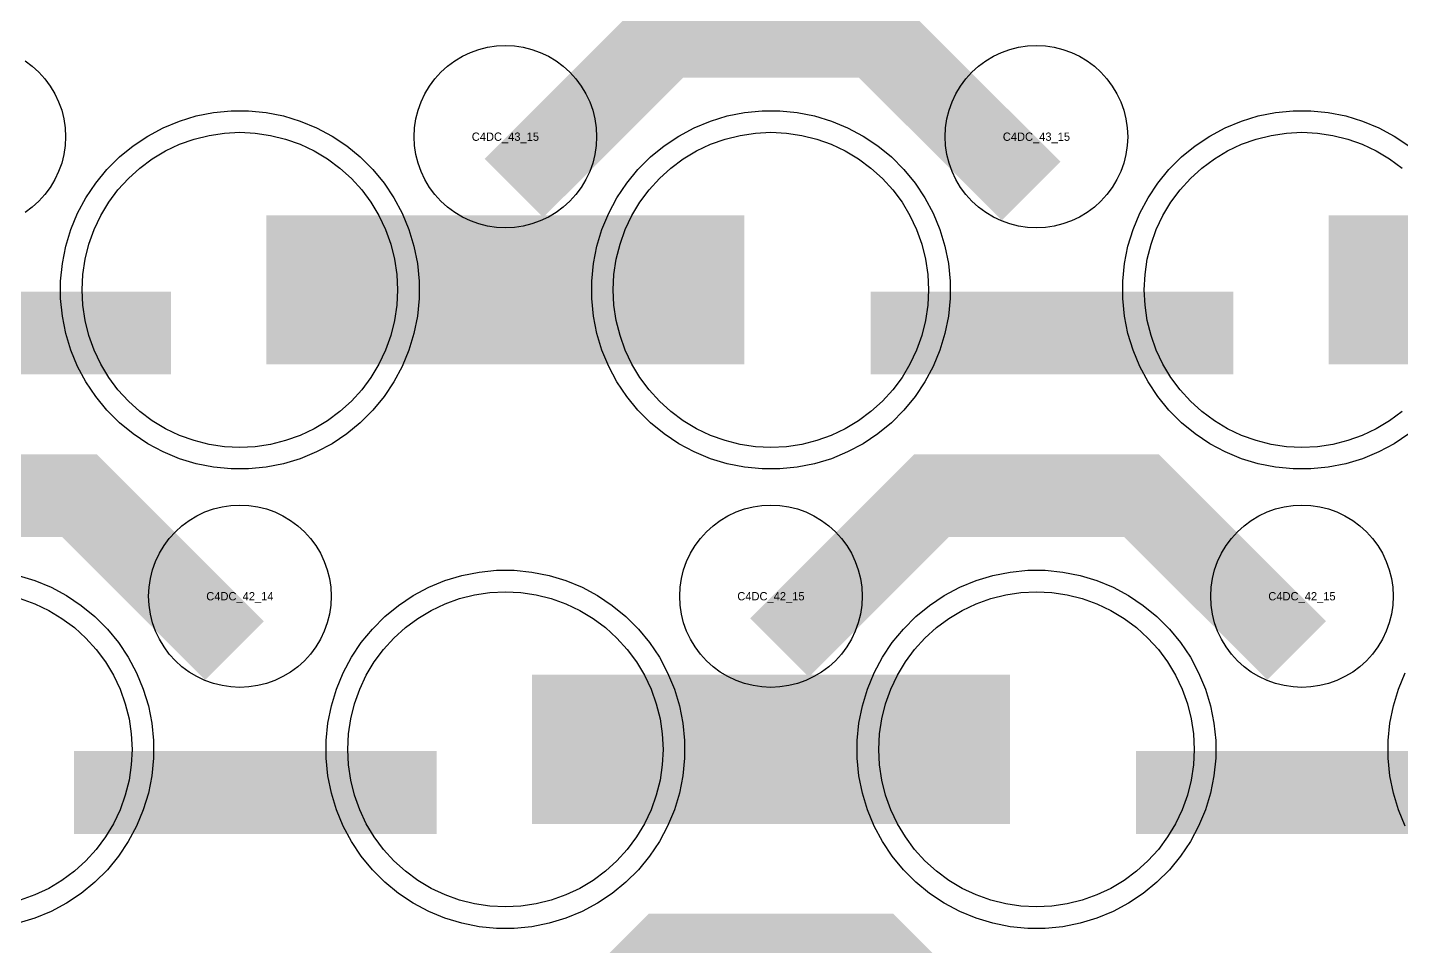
# Model space of a CAD drawing. Extents: x -11880 to 11880, y -14992 to 14992.
# Drawn here: x -7344 to -6930, y -9079.3 to -8802.2 of the extents above; entities that cross this region are included whole.
import ezdxf
from ezdxf.enums import TextEntityAlignment as Align

# ---------------------------------------------------------------- set-up
doc = ezdxf.new("R2010")
doc.units = 0
doc.header["$MEASUREMENT"] = 0
for name, color, linetype in [('GDS_775_DT_237', 138, 'CONTINUOUS'), ('RDL1_FS', 34, 'CONTINUOUS'), ('RDL_BS', 160, 'CONTINUOUS')]:
    doc.layers.add(name, color=color, linetype=linetype)

msp = doc.modelspace()

# ---------------------------------------------------------------- linework, layer by layer
at = {"layer": 'RDL1_FS', "color": 240, "true_color": 0xed1f24}
for points in [[(-7280, -8928.819), (-7284.657, -8928.59), (-7289.268, -8927.906), (-7293.791, -8926.774), (-7298.181, -8925.202), (-7302.395, -8923.21), (-7306.395, -8920.812), (-7310.14, -8918.034), (-7313.594, -8914.904), (-7316.724, -8911.45), (-7319.502, -8907.705), (-7321.9, -8903.705), (-7323.892, -8899.491), (-7325.464, -8895.101), (-7326.596, -8890.578), (-7327.28, -8885.967), (-7327.509, -8881.31), (-7327.28, -8876.653), (-7326.596, -8872.042), (-7325.464, -8867.519), (-7323.892, -8863.129), (-7321.9, -8858.915), (-7319.502, -8854.915), (-7316.724, -8851.17), (-7313.594, -8847.716), (-7310.14, -8844.586), (-7306.395, -8841.808), (-7302.395, -8839.41), (-7298.181, -8837.418), (-7293.791, -8835.846), (-7289.268, -8834.714), (-7284.657, -8834.03), (-7280, -8833.801), (-7275.343, -8834.03), (-7270.732, -8834.714), (-7266.209, -8835.846), (-7261.819, -8837.418), (-7257.605, -8839.41), (-7253.605, -8841.808), (-7249.86, -8844.586), (-7246.406, -8847.716), (-7243.276, -8851.17), (-7240.498, -8854.915), (-7238.1, -8858.915), (-7236.108, -8863.129), (-7234.536, -8867.519), (-7233.404, -8872.042), (-7232.72, -8876.653), (-7232.491, -8881.31), (-7232.72, -8885.967), (-7233.404, -8890.578), (-7234.536, -8895.101), (-7236.108, -8899.491), (-7238.1, -8903.705), (-7240.498, -8907.705), (-7243.276, -8911.45), (-7246.406, -8914.904), (-7249.86, -8918.034), (-7253.605, -8920.812), (-7257.605, -8923.21), (-7261.819, -8925.202), (-7266.209, -8926.774), (-7270.732, -8927.906), (-7275.343, -8928.59)], [(-7120, -8928.819), (-7124.657, -8928.59), (-7129.268, -8927.906), (-7133.791, -8926.774), (-7138.181, -8925.202), (-7142.395, -8923.21), (-7146.395, -8920.812), (-7150.14, -8918.034), (-7153.594, -8914.904), (-7156.724, -8911.45), (-7159.502, -8907.705), (-7161.9, -8903.705), (-7163.892, -8899.491), (-7165.464, -8895.101), (-7166.596, -8890.578), (-7167.28, -8885.967), (-7167.509, -8881.31), (-7167.28, -8876.653), (-7166.596, -8872.042), (-7165.464, -8867.519), (-7163.892, -8863.129), (-7161.9, -8858.915), (-7159.502, -8854.915), (-7156.724, -8851.17), (-7153.594, -8847.716), (-7150.14, -8844.586), (-7146.395, -8841.808), (-7142.395, -8839.41), (-7138.181, -8837.418), (-7133.791, -8835.846), (-7129.268, -8834.714), (-7124.657, -8834.03), (-7120, -8833.801), (-7115.343, -8834.03), (-7110.732, -8834.714), (-7106.209, -8835.846), (-7101.819, -8837.418), (-7097.605, -8839.41), (-7093.605, -8841.808), (-7089.86, -8844.586), (-7086.406, -8847.716), (-7083.276, -8851.17), (-7080.498, -8854.915), (-7078.1, -8858.915), (-7076.108, -8863.129), (-7074.536, -8867.519), (-7073.404, -8872.042), (-7072.72, -8876.653), (-7072.491, -8881.31), (-7072.72, -8885.967), (-7073.404, -8890.578), (-7074.536, -8895.101), (-7076.108, -8899.491), (-7078.1, -8903.705), (-7080.498, -8907.705), (-7083.276, -8911.45), (-7086.406, -8914.904), (-7089.86, -8918.034), (-7093.605, -8920.812), (-7097.605, -8923.21), (-7101.819, -8925.202), (-7106.209, -8926.774), (-7110.732, -8927.906), (-7115.343, -8928.59)]]:
    msp.add_lwpolyline(points, close=True, dxfattribs=at)
msp.add_lwpolyline([(-6929.86, -8918.034), (-6933.605, -8920.812), (-6937.605, -8923.21), (-6941.819, -8925.202), (-6946.209, -8926.774), (-6950.732, -8927.906), (-6955.343, -8928.59), (-6960, -8928.819), (-6964.657, -8928.59), (-6969.268, -8927.906), (-6973.791, -8926.774), (-6978.181, -8925.202), (-6982.395, -8923.21), (-6986.395, -8920.812), (-6990.14, -8918.034), (-6993.594, -8914.904), (-6996.724, -8911.45), (-6999.502, -8907.705), (-7001.9, -8903.705), (-7003.892, -8899.491), (-7005.464, -8895.101), (-7006.596, -8890.578), (-7007.28, -8885.967), (-7007.509, -8881.31), (-7007.28, -8876.653), (-7006.596, -8872.042), (-7005.464, -8867.519), (-7003.892, -8863.129), (-7001.9, -8858.915), (-6999.502, -8854.915), (-6996.724, -8851.17), (-6993.594, -8847.716), (-6990.14, -8844.586), (-6986.395, -8841.808), (-6982.395, -8839.41), (-6978.181, -8837.418), (-6973.791, -8835.846), (-6969.268, -8834.714), (-6964.657, -8834.03), (-6960, -8833.801), (-6955.343, -8834.03), (-6950.732, -8834.714), (-6946.209, -8835.846), (-6941.819, -8837.418), (-6937.605, -8839.41), (-6933.605, -8841.808), (-6929.86, -8844.586)], dxfattribs=at)
for points in [[(-7271.998, -8881.31, 45, 45, 0), (-7199.998, -8881.31, 45, 45, 0)], [(-7199.998, -8881.31, 45, 45, 0), (-7127.998, -8881.31, 45, 45, 0)], [(-6951.998, -8881.31, 45, 45, 0), (-6879.998, -8881.31, 45, 45, 0)]]:
    msp.add_lwpolyline(points, format="xyseb", dxfattribs=at)
at = {"layer": 'RDL1_FS'}
msp.add_lwpolyline([(-7346.209, -8974.411), (-7341.819, -8975.983), (-7337.605, -8977.975), (-7333.605, -8980.373), (-7329.86, -8983.151), (-7326.406, -8986.281), (-7323.276, -8989.735), (-7320.498, -8993.48), (-7318.1, -8997.48), (-7316.108, -9001.694), (-7314.536, -9006.084), (-7313.404, -9010.607), (-7312.72, -9015.218), (-7312.491, -9019.875), (-7312.72, -9024.532), (-7313.404, -9029.143), (-7314.536, -9033.666), (-7316.108, -9038.056), (-7318.1, -9042.27), (-7320.498, -9046.27), (-7323.276, -9050.015), (-7326.406, -9053.469), (-7329.86, -9056.599), (-7333.605, -9059.377), (-7337.605, -9061.775), (-7341.819, -9063.767), (-7346.209, -9065.339)], dxfattribs=at)
for points in [[(-7200, -9067.384), (-7204.657, -9067.155), (-7209.268, -9066.471), (-7213.791, -9065.339), (-7218.181, -9063.767), (-7222.395, -9061.775), (-7226.395, -9059.377), (-7230.14, -9056.599), (-7233.594, -9053.469), (-7236.724, -9050.015), (-7239.502, -9046.27), (-7241.9, -9042.27), (-7243.892, -9038.056), (-7245.464, -9033.666), (-7246.596, -9029.143), (-7247.28, -9024.532), (-7247.509, -9019.875), (-7247.28, -9015.218), (-7246.596, -9010.607), (-7245.464, -9006.084), (-7243.892, -9001.694), (-7241.9, -8997.48), (-7239.502, -8993.48), (-7236.724, -8989.735), (-7233.594, -8986.281), (-7230.14, -8983.151), (-7226.395, -8980.373), (-7222.395, -8977.975), (-7218.181, -8975.983), (-7213.791, -8974.411), (-7209.268, -8973.279), (-7204.657, -8972.595), (-7200, -8972.366), (-7195.343, -8972.595), (-7190.732, -8973.279), (-7186.209, -8974.411), (-7181.819, -8975.983), (-7177.605, -8977.975), (-7173.605, -8980.373), (-7169.86, -8983.151), (-7166.406, -8986.281), (-7163.276, -8989.735), (-7160.498, -8993.48), (-7158.1, -8997.48), (-7156.108, -9001.694), (-7154.536, -9006.084), (-7153.404, -9010.607), (-7152.72, -9015.218), (-7152.491, -9019.875), (-7152.72, -9024.532), (-7153.404, -9029.143), (-7154.536, -9033.666), (-7156.108, -9038.056), (-7158.1, -9042.27), (-7160.498, -9046.27), (-7163.276, -9050.015), (-7166.406, -9053.469), (-7169.86, -9056.599), (-7173.605, -9059.377), (-7177.605, -9061.775), (-7181.819, -9063.767), (-7186.209, -9065.339), (-7190.732, -9066.471), (-7195.343, -9067.155)], [(-7040, -9067.384), (-7044.657, -9067.155), (-7049.268, -9066.471), (-7053.791, -9065.339), (-7058.181, -9063.767), (-7062.395, -9061.775), (-7066.395, -9059.377), (-7070.14, -9056.599), (-7073.594, -9053.469), (-7076.724, -9050.015), (-7079.502, -9046.27), (-7081.9, -9042.27), (-7083.892, -9038.056), (-7085.464, -9033.666), (-7086.596, -9029.143), (-7087.28, -9024.532), (-7087.509, -9019.875), (-7087.28, -9015.218), (-7086.596, -9010.607), (-7085.464, -9006.084), (-7083.892, -9001.694), (-7081.9, -8997.48), (-7079.502, -8993.48), (-7076.724, -8989.735), (-7073.594, -8986.281), (-7070.14, -8983.151), (-7066.395, -8980.373), (-7062.395, -8977.975), (-7058.181, -8975.983), (-7053.791, -8974.411), (-7049.268, -8973.279), (-7044.657, -8972.595), (-7040, -8972.366), (-7035.343, -8972.595), (-7030.732, -8973.279), (-7026.209, -8974.411), (-7021.819, -8975.983), (-7017.605, -8977.975), (-7013.605, -8980.373), (-7009.86, -8983.151), (-7006.406, -8986.281), (-7003.276, -8989.735), (-7000.498, -8993.48), (-6998.1, -8997.48), (-6996.108, -9001.694), (-6994.536, -9006.084), (-6993.404, -9010.607), (-6992.72, -9015.218), (-6992.491, -9019.875), (-6992.72, -9024.532), (-6993.404, -9029.143), (-6994.536, -9033.666), (-6996.108, -9038.056), (-6998.1, -9042.27), (-7000.498, -9046.27), (-7003.276, -9050.015), (-7006.406, -9053.469), (-7009.86, -9056.599), (-7013.605, -9059.377), (-7017.605, -9061.775), (-7021.819, -9063.767), (-7026.209, -9065.339), (-7030.732, -9066.471), (-7035.343, -9067.155)]]:
    msp.add_lwpolyline(points, close=True, dxfattribs=at)
for points in [[(-7191.998, -9019.875, 45, 45, 0), (-7119.998, -9019.875, 45, 45, 0)], [(-7119.998, -9019.875, 45, 45, 0), (-7047.998, -9019.875, 45, 45, 0)]]:
    msp.add_lwpolyline(points, format="xyseb", dxfattribs=at)
at = {"layer": 'RDL_BS'}
for points in [[(-7197.438, -8850.624, 25, 25, 0), (-7151.623, -8804.809, 25, 25, 0), (-7118.07, -8804.809, 25, 25, 0)], [(-7041.599, -8851.523, 25, 25, 0), (-7088.313, -8804.809, 25, 25, 0), (-7118.071, -8804.809, 25, 25, 0)], [(-7281.599, -8990.088, 25, 25, 0), (-7328.313, -8943.374, 25, 25, 0), (-7358.071, -8943.374, 25, 25, 0)], [(-7117.438, -8989.189, 25, 25, 0), (-7071.623, -8943.374, 25, 25, 0), (-7038.07, -8943.374, 25, 25, 0)], [(-6961.599, -8990.088, 25, 25, 0), (-7008.313, -8943.374, 25, 25, 0), (-7038.071, -8943.374, 25, 25, 0)], [(-7329.984, -9032.888, 25, 25, 0), (-7220.719, -9032.888, 25, 25, 0)], [(-7009.984, -9032.888, 25, 25, 0), (-6900.719, -9032.888, 25, 25, 0)], [(-7197.438, -9127.749, 25, 25, 0), (-7151.623, -9081.934, 25, 25, 0), (-7118.07, -9081.934, 25, 25, 0)], [(-7041.599, -9128.648, 25, 25, 0), (-7088.313, -9081.934, 25, 25, 0), (-7118.071, -9081.934, 25, 25, 0)]]:
    msp.add_lwpolyline(points, format="xyseb", dxfattribs=at)
for points in [[(-7200, -8862.616), (-7202.693, -8862.484), (-7205.365, -8862.088), (-7207.984, -8861.431), (-7210.519, -8860.524), (-7212.956, -8859.372), (-7215.28, -8857.979), (-7217.443, -8856.376), (-7219.442, -8854.564), (-7221.254, -8852.565), (-7222.857, -8850.402), (-7224.25, -8848.078), (-7225.402, -8845.641), (-7226.309, -8843.106), (-7226.966, -8840.487), (-7227.362, -8837.815), (-7227.494, -8835.122), (-7227.362, -8832.429), (-7226.966, -8829.757), (-7226.309, -8827.138), (-7225.402, -8824.603), (-7224.25, -8822.166), (-7222.857, -8819.842), (-7221.254, -8817.679), (-7219.442, -8815.68), (-7217.443, -8813.868), (-7215.28, -8812.265), (-7212.956, -8810.872), (-7210.519, -8809.72), (-7207.984, -8808.813), (-7205.365, -8808.156), (-7202.693, -8807.76), (-7200, -8807.628), (-7197.307, -8807.76), (-7194.635, -8808.156), (-7192.016, -8808.813), (-7189.481, -8809.72), (-7187.044, -8810.872), (-7184.72, -8812.265), (-7182.557, -8813.868), (-7180.558, -8815.68), (-7178.746, -8817.679), (-7177.143, -8819.842), (-7175.75, -8822.166), (-7174.598, -8824.603), (-7173.691, -8827.138), (-7173.034, -8829.757), (-7172.638, -8832.429), (-7172.506, -8835.122), (-7172.638, -8837.815), (-7173.034, -8840.487), (-7173.691, -8843.106), (-7174.598, -8845.641), (-7175.75, -8848.078), (-7177.143, -8850.402), (-7178.746, -8852.565), (-7180.558, -8854.564), (-7182.557, -8856.376), (-7184.72, -8857.979), (-7187.044, -8859.372), (-7189.481, -8860.524), (-7192.016, -8861.431), (-7194.635, -8862.088), (-7197.307, -8862.484)], [(-7040, -8862.616), (-7042.693, -8862.484), (-7045.365, -8862.088), (-7047.984, -8861.431), (-7050.519, -8860.524), (-7052.956, -8859.372), (-7055.28, -8857.979), (-7057.443, -8856.376), (-7059.442, -8854.564), (-7061.254, -8852.565), (-7062.857, -8850.402), (-7064.25, -8848.078), (-7065.402, -8845.641), (-7066.309, -8843.106), (-7066.966, -8840.487), (-7067.362, -8837.815), (-7067.494, -8835.122), (-7067.362, -8832.429), (-7066.966, -8829.757), (-7066.309, -8827.138), (-7065.402, -8824.603), (-7064.25, -8822.166), (-7062.857, -8819.842), (-7061.254, -8817.679), (-7059.442, -8815.68), (-7057.443, -8813.868), (-7055.28, -8812.265), (-7052.956, -8810.872), (-7050.519, -8809.72), (-7047.984, -8808.813), (-7045.365, -8808.156), (-7042.693, -8807.76), (-7040, -8807.628), (-7037.307, -8807.76), (-7034.635, -8808.156), (-7032.016, -8808.813), (-7029.481, -8809.72), (-7027.044, -8810.872), (-7024.72, -8812.265), (-7022.557, -8813.868), (-7020.558, -8815.68), (-7018.746, -8817.679), (-7017.143, -8819.842), (-7015.75, -8822.166), (-7014.598, -8824.603), (-7013.691, -8827.138), (-7013.034, -8829.757), (-7012.638, -8832.429), (-7012.506, -8835.122), (-7012.638, -8837.815), (-7013.034, -8840.487), (-7013.691, -8843.106), (-7014.598, -8845.641), (-7015.75, -8848.078), (-7017.143, -8850.402), (-7018.746, -8852.565), (-7020.558, -8854.564), (-7022.557, -8856.376), (-7024.72, -8857.979), (-7027.044, -8859.372), (-7029.481, -8860.524), (-7032.016, -8861.431), (-7034.635, -8862.088), (-7037.307, -8862.484)], [(-7280, -9001.181), (-7282.693, -9001.049), (-7285.365, -9000.653), (-7287.984, -8999.996), (-7290.519, -8999.089), (-7292.956, -8997.937), (-7295.28, -8996.544), (-7297.443, -8994.941), (-7299.442, -8993.129), (-7301.254, -8991.13), (-7302.857, -8988.967), (-7304.25, -8986.643), (-7305.402, -8984.206), (-7306.309, -8981.671), (-7306.966, -8979.052), (-7307.362, -8976.38), (-7307.494, -8973.687), (-7307.362, -8970.994), (-7306.966, -8968.322), (-7306.309, -8965.703), (-7305.402, -8963.168), (-7304.25, -8960.731), (-7302.857, -8958.407), (-7301.254, -8956.244), (-7299.442, -8954.245), (-7297.443, -8952.433), (-7295.28, -8950.83), (-7292.956, -8949.437), (-7290.519, -8948.285), (-7287.984, -8947.378), (-7285.365, -8946.721), (-7282.693, -8946.325), (-7280, -8946.193), (-7277.307, -8946.325), (-7274.635, -8946.721), (-7272.016, -8947.378), (-7269.481, -8948.285), (-7267.044, -8949.437), (-7264.72, -8950.83), (-7262.557, -8952.433), (-7260.558, -8954.245), (-7258.746, -8956.244), (-7257.143, -8958.407), (-7255.75, -8960.731), (-7254.598, -8963.168), (-7253.691, -8965.703), (-7253.034, -8968.322), (-7252.638, -8970.994), (-7252.506, -8973.687), (-7252.638, -8976.38), (-7253.034, -8979.052), (-7253.691, -8981.671), (-7254.598, -8984.206), (-7255.75, -8986.643), (-7257.143, -8988.967), (-7258.746, -8991.13), (-7260.558, -8993.129), (-7262.557, -8994.941), (-7264.72, -8996.544), (-7267.044, -8997.937), (-7269.481, -8999.089), (-7272.016, -8999.996), (-7274.635, -9000.653), (-7277.307, -9001.049)], [(-7120, -9001.181), (-7122.693, -9001.049), (-7125.365, -9000.653), (-7127.984, -8999.996), (-7130.519, -8999.089), (-7132.956, -8997.937), (-7135.28, -8996.544), (-7137.443, -8994.941), (-7139.442, -8993.129), (-7141.254, -8991.13), (-7142.857, -8988.967), (-7144.25, -8986.643), (-7145.402, -8984.206), (-7146.309, -8981.671), (-7146.966, -8979.052), (-7147.362, -8976.38), (-7147.494, -8973.687), (-7147.362, -8970.994), (-7146.966, -8968.322), (-7146.309, -8965.703), (-7145.402, -8963.168), (-7144.25, -8960.731), (-7142.857, -8958.407), (-7141.254, -8956.244), (-7139.442, -8954.245), (-7137.443, -8952.433), (-7135.28, -8950.83), (-7132.956, -8949.437), (-7130.519, -8948.285), (-7127.984, -8947.378), (-7125.365, -8946.721), (-7122.693, -8946.325), (-7120, -8946.193), (-7117.307, -8946.325), (-7114.635, -8946.721), (-7112.016, -8947.378), (-7109.481, -8948.285), (-7107.044, -8949.437), (-7104.72, -8950.83), (-7102.557, -8952.433), (-7100.558, -8954.245), (-7098.746, -8956.244), (-7097.143, -8958.407), (-7095.75, -8960.731), (-7094.598, -8963.168), (-7093.691, -8965.703), (-7093.034, -8968.322), (-7092.638, -8970.994), (-7092.506, -8973.687), (-7092.638, -8976.38), (-7093.034, -8979.052), (-7093.691, -8981.671), (-7094.598, -8984.206), (-7095.75, -8986.643), (-7097.143, -8988.967), (-7098.746, -8991.13), (-7100.558, -8993.129), (-7102.557, -8994.941), (-7104.72, -8996.544), (-7107.044, -8997.937), (-7109.481, -8999.089), (-7112.016, -8999.996), (-7114.635, -9000.653), (-7117.307, -9001.049)], [(-6960, -9001.181), (-6962.693, -9001.049), (-6965.365, -9000.653), (-6967.984, -8999.996), (-6970.519, -8999.089), (-6972.956, -8997.937), (-6975.28, -8996.544), (-6977.443, -8994.941), (-6979.442, -8993.129), (-6981.254, -8991.13), (-6982.857, -8988.967), (-6984.25, -8986.643), (-6985.402, -8984.206), (-6986.309, -8981.671), (-6986.966, -8979.052), (-6987.362, -8976.38), (-6987.494, -8973.687), (-6987.362, -8970.994), (-6986.966, -8968.322), (-6986.309, -8965.703), (-6985.402, -8963.168), (-6984.25, -8960.731), (-6982.857, -8958.407), (-6981.254, -8956.244), (-6979.442, -8954.245), (-6977.443, -8952.433), (-6975.28, -8950.83), (-6972.956, -8949.437), (-6970.519, -8948.285), (-6967.984, -8947.378), (-6965.365, -8946.721), (-6962.693, -8946.325), (-6960, -8946.193), (-6957.307, -8946.325), (-6954.635, -8946.721), (-6952.016, -8947.378), (-6949.481, -8948.285), (-6947.044, -8949.437), (-6944.72, -8950.83), (-6942.557, -8952.433), (-6940.558, -8954.245), (-6938.746, -8956.244), (-6937.143, -8958.407), (-6935.75, -8960.731), (-6934.598, -8963.168), (-6933.691, -8965.703), (-6933.034, -8968.322), (-6932.638, -8970.994), (-6932.506, -8973.687), (-6932.638, -8976.38), (-6933.034, -8979.052), (-6933.691, -8981.671), (-6934.598, -8984.206), (-6935.75, -8986.643), (-6937.143, -8988.967), (-6938.746, -8991.13), (-6940.558, -8993.129), (-6942.557, -8994.941), (-6944.72, -8996.544), (-6947.044, -8997.937), (-6949.481, -8999.089), (-6952.016, -8999.996), (-6954.635, -9000.653), (-6957.307, -9001.049)], [(-7202.644, -9073.875), (-7207.938, -9073.358), (-7213.165, -9072.312), (-7218.205, -9070.781), (-7223.115, -9068.75), (-7227.777, -9066.258), (-7232.191, -9063.311), (-7236.292, -9059.949), (-7240.074, -9056.167), (-7243.436, -9052.066), (-7246.383, -9047.652), (-7248.875, -9042.99), (-7250.906, -9038.08), (-7252.437, -9033.04), (-7253.483, -9027.813), (-7254, -9022.519), (-7254, -9017.231), (-7253.483, -9011.937), (-7252.437, -9006.71), (-7250.906, -9001.67), (-7248.875, -8996.76), (-7246.383, -8992.098), (-7243.436, -8987.684), (-7240.074, -8983.583), (-7236.292, -8979.801), (-7232.191, -8976.439), (-7227.777, -8973.492), (-7223.115, -8971), (-7218.205, -8968.969), (-7213.165, -8967.438), (-7207.938, -8966.392), (-7202.644, -8965.875), (-7197.356, -8965.875), (-7192.062, -8966.392), (-7186.835, -8967.438), (-7181.795, -8968.969), (-7176.885, -8971), (-7172.223, -8973.492), (-7167.809, -8976.439), (-7163.708, -8979.801), (-7159.926, -8983.583), (-7156.564, -8987.684), (-7153.617, -8992.098), (-7151.125, -8996.76), (-7149.094, -9001.67), (-7147.563, -9006.71), (-7146.517, -9011.937), (-7146, -9017.231), (-7146, -9022.519), (-7146.517, -9027.813), (-7147.563, -9033.04), (-7149.094, -9038.08), (-7151.125, -9042.99), (-7153.617, -9047.652), (-7156.564, -9052.066), (-7159.926, -9056.167), (-7163.708, -9059.949), (-7167.809, -9063.311), (-7172.223, -9066.258), (-7176.885, -9068.75), (-7181.795, -9070.781), (-7186.835, -9072.312), (-7192.062, -9073.358), (-7197.356, -9073.875)], [(-7042.644, -9073.875), (-7047.938, -9073.358), (-7053.165, -9072.312), (-7058.205, -9070.781), (-7063.115, -9068.75), (-7067.777, -9066.258), (-7072.191, -9063.311), (-7076.292, -9059.949), (-7080.074, -9056.167), (-7083.436, -9052.066), (-7086.383, -9047.652), (-7088.875, -9042.99), (-7090.906, -9038.08), (-7092.437, -9033.04), (-7093.483, -9027.813), (-7094, -9022.519), (-7094, -9017.231), (-7093.483, -9011.937), (-7092.437, -9006.71), (-7090.906, -9001.67), (-7088.875, -8996.76), (-7086.383, -8992.098), (-7083.436, -8987.684), (-7080.074, -8983.583), (-7076.292, -8979.801), (-7072.191, -8976.439), (-7067.777, -8973.492), (-7063.115, -8971), (-7058.205, -8968.969), (-7053.165, -8967.438), (-7047.938, -8966.392), (-7042.644, -8965.875), (-7037.356, -8965.875), (-7032.062, -8966.392), (-7026.835, -8967.438), (-7021.795, -8968.969), (-7016.885, -8971), (-7012.223, -8973.492), (-7007.809, -8976.439), (-7003.708, -8979.801), (-6999.926, -8983.583), (-6996.564, -8987.684), (-6993.617, -8992.098), (-6991.125, -8996.76), (-6989.094, -9001.67), (-6987.563, -9006.71), (-6986.517, -9011.937), (-6986, -9017.231), (-6986, -9022.519), (-6986.517, -9027.813), (-6987.563, -9033.04), (-6989.094, -9038.08), (-6991.125, -9042.99), (-6993.617, -9047.652), (-6996.564, -9052.066), (-6999.926, -9056.167), (-7003.708, -9059.949), (-7007.809, -9063.311), (-7012.223, -9066.258), (-7016.885, -9068.75), (-7021.795, -9070.781), (-7026.835, -9072.312), (-7032.062, -9073.358), (-7037.356, -9073.875)]]:
    msp.add_lwpolyline(points, close=True, dxfattribs=at)
for points in [[(-7344.72, -8812.265), (-7342.557, -8813.868), (-7340.558, -8815.68), (-7338.746, -8817.679), (-7337.143, -8819.842), (-7335.75, -8822.166), (-7334.598, -8824.603), (-7333.691, -8827.138), (-7333.034, -8829.757), (-7332.638, -8832.429), (-7332.506, -8835.122), (-7332.638, -8837.815), (-7333.034, -8840.487), (-7333.691, -8843.106), (-7334.598, -8845.641), (-7335.75, -8848.078), (-7337.143, -8850.402), (-7338.746, -8852.565), (-7340.558, -8854.564), (-7342.557, -8856.376), (-7344.72, -8857.979)], [(-7346.835, -8967.438), (-7341.795, -8968.969), (-7336.885, -8971), (-7332.223, -8973.492), (-7327.809, -8976.439), (-7323.708, -8979.801), (-7319.926, -8983.583), (-7316.564, -8987.684), (-7313.617, -8992.098), (-7311.125, -8996.76), (-7309.094, -9001.67), (-7307.563, -9006.71), (-7306.517, -9011.937), (-7306, -9017.231), (-7306, -9022.519), (-7306.517, -9027.813), (-7307.563, -9033.04), (-7309.094, -9038.08), (-7311.125, -9042.99), (-7313.617, -9047.652), (-7316.564, -9052.066), (-7319.926, -9056.167), (-7323.708, -9059.949), (-7327.809, -9063.311), (-7332.223, -9066.258), (-7336.885, -9068.75), (-7341.795, -9070.781), (-7346.835, -9072.312)], [(-6928.875, -9042.99), (-6930.906, -9038.08), (-6932.437, -9033.04), (-6933.483, -9027.813), (-6934, -9022.519), (-6934, -9017.231), (-6933.483, -9011.937), (-6932.437, -9006.71), (-6930.906, -9001.67), (-6928.875, -8996.76)]]:
    msp.add_lwpolyline(points, dxfattribs=at)
at = {"layer": 'RDL_BS', "color": 240, "true_color": 0xed1f24}
for points in [[(-7282.644, -8935.31), (-7287.938, -8934.793), (-7293.165, -8933.747), (-7298.205, -8932.216), (-7303.115, -8930.185), (-7307.777, -8927.693), (-7312.191, -8924.746), (-7316.292, -8921.384), (-7320.074, -8917.602), (-7323.436, -8913.501), (-7326.383, -8909.087), (-7328.875, -8904.425), (-7330.906, -8899.515), (-7332.437, -8894.475), (-7333.483, -8889.248), (-7334, -8883.954), (-7334, -8878.666), (-7333.483, -8873.372), (-7332.437, -8868.145), (-7330.906, -8863.105), (-7328.875, -8858.195), (-7326.383, -8853.533), (-7323.436, -8849.119), (-7320.074, -8845.018), (-7316.292, -8841.236), (-7312.191, -8837.874), (-7307.777, -8834.927), (-7303.115, -8832.435), (-7298.205, -8830.404), (-7293.165, -8828.873), (-7287.938, -8827.827), (-7282.644, -8827.31), (-7277.356, -8827.31), (-7272.062, -8827.827), (-7266.835, -8828.873), (-7261.795, -8830.404), (-7256.885, -8832.435), (-7252.223, -8834.927), (-7247.809, -8837.874), (-7243.708, -8841.236), (-7239.926, -8845.018), (-7236.564, -8849.119), (-7233.617, -8853.533), (-7231.125, -8858.195), (-7229.094, -8863.105), (-7227.563, -8868.145), (-7226.517, -8873.372), (-7226, -8878.666), (-7226, -8883.954), (-7226.517, -8889.248), (-7227.563, -8894.475), (-7229.094, -8899.515), (-7231.125, -8904.425), (-7233.617, -8909.087), (-7236.564, -8913.501), (-7239.926, -8917.602), (-7243.708, -8921.384), (-7247.809, -8924.746), (-7252.223, -8927.693), (-7256.885, -8930.185), (-7261.795, -8932.216), (-7266.835, -8933.747), (-7272.062, -8934.793), (-7277.356, -8935.31)], [(-7122.644, -8935.31), (-7127.938, -8934.793), (-7133.165, -8933.747), (-7138.205, -8932.216), (-7143.115, -8930.185), (-7147.777, -8927.693), (-7152.191, -8924.746), (-7156.292, -8921.384), (-7160.074, -8917.602), (-7163.436, -8913.501), (-7166.383, -8909.087), (-7168.875, -8904.425), (-7170.906, -8899.515), (-7172.437, -8894.475), (-7173.483, -8889.248), (-7174, -8883.954), (-7174, -8878.666), (-7173.483, -8873.372), (-7172.437, -8868.145), (-7170.906, -8863.105), (-7168.875, -8858.195), (-7166.383, -8853.533), (-7163.436, -8849.119), (-7160.074, -8845.018), (-7156.292, -8841.236), (-7152.191, -8837.874), (-7147.777, -8834.927), (-7143.115, -8832.435), (-7138.205, -8830.404), (-7133.165, -8828.873), (-7127.938, -8827.827), (-7122.644, -8827.31), (-7117.356, -8827.31), (-7112.062, -8827.827), (-7106.835, -8828.873), (-7101.795, -8830.404), (-7096.885, -8832.435), (-7092.223, -8834.927), (-7087.809, -8837.874), (-7083.708, -8841.236), (-7079.926, -8845.018), (-7076.564, -8849.119), (-7073.617, -8853.533), (-7071.125, -8858.195), (-7069.094, -8863.105), (-7067.563, -8868.145), (-7066.517, -8873.372), (-7066, -8878.666), (-7066, -8883.954), (-7066.517, -8889.248), (-7067.563, -8894.475), (-7069.094, -8899.515), (-7071.125, -8904.425), (-7073.617, -8909.087), (-7076.564, -8913.501), (-7079.926, -8917.602), (-7083.708, -8921.384), (-7087.809, -8924.746), (-7092.223, -8927.693), (-7096.885, -8930.185), (-7101.795, -8932.216), (-7106.835, -8933.747), (-7112.062, -8934.793), (-7117.356, -8935.31)]]:
    msp.add_lwpolyline(points, close=True, dxfattribs=at)
msp.add_lwpolyline([(-6927.809, -8924.746), (-6932.223, -8927.693), (-6936.885, -8930.185), (-6941.795, -8932.216), (-6946.835, -8933.747), (-6952.062, -8934.793), (-6957.356, -8935.31), (-6962.644, -8935.31), (-6967.938, -8934.793), (-6973.165, -8933.747), (-6978.205, -8932.216), (-6983.115, -8930.185), (-6987.777, -8927.693), (-6992.191, -8924.746), (-6996.292, -8921.384), (-7000.074, -8917.602), (-7003.436, -8913.501), (-7006.383, -8909.087), (-7008.875, -8904.425), (-7010.906, -8899.515), (-7012.437, -8894.475), (-7013.483, -8889.248), (-7014, -8883.954), (-7014, -8878.666), (-7013.483, -8873.372), (-7012.437, -8868.145), (-7010.906, -8863.105), (-7008.875, -8858.195), (-7006.383, -8853.533), (-7003.436, -8849.119), (-7000.074, -8845.018), (-6996.292, -8841.236), (-6992.191, -8837.874), (-6987.777, -8834.927), (-6983.115, -8832.435), (-6978.205, -8830.404), (-6973.165, -8828.873), (-6967.938, -8827.827), (-6962.644, -8827.31), (-6957.356, -8827.31), (-6952.062, -8827.827), (-6946.835, -8828.873), (-6941.795, -8830.404), (-6936.885, -8832.435), (-6932.223, -8834.927), (-6927.809, -8837.874)], dxfattribs=at)
for points in [[(-7409.984, -8894.323, 25, 25, 0), (-7300.719, -8894.323, 25, 25, 0)], [(-7089.984, -8894.323, 25, 25, 0), (-6980.719, -8894.323, 25, 25, 0)]]:
    msp.add_lwpolyline(points, format="xyseb", dxfattribs=at)

# ---------------------------------------------------------------- texts
at = {"layer": 'GDS_775_DT_237'}
for s, p in [('C4DC_43_15', (-7200, -8835.122)), ('C4DC_43_15', (-7200, -8835.122)), ('C4DC_43_15', (-7040, -8835.122)), ('C4DC_43_15', (-7040, -8835.122)), ('C4DC_42_14', (-7280, -8973.687)), ('C4DC_42_14', (-7280, -8973.687)), ('C4DC_42_15', (-7120, -8973.687)), ('C4DC_42_15', (-7120, -8973.687)), ('C4DC_42_15', (-6960, -8973.687)), ('C4DC_42_15', (-6960, -8973.687))]:
    msp.add_text(s, height=2.5, dxfattribs=at).set_placement(p, align=Align.MIDDLE_CENTER)

doc.saveas('drawing.dxf')
